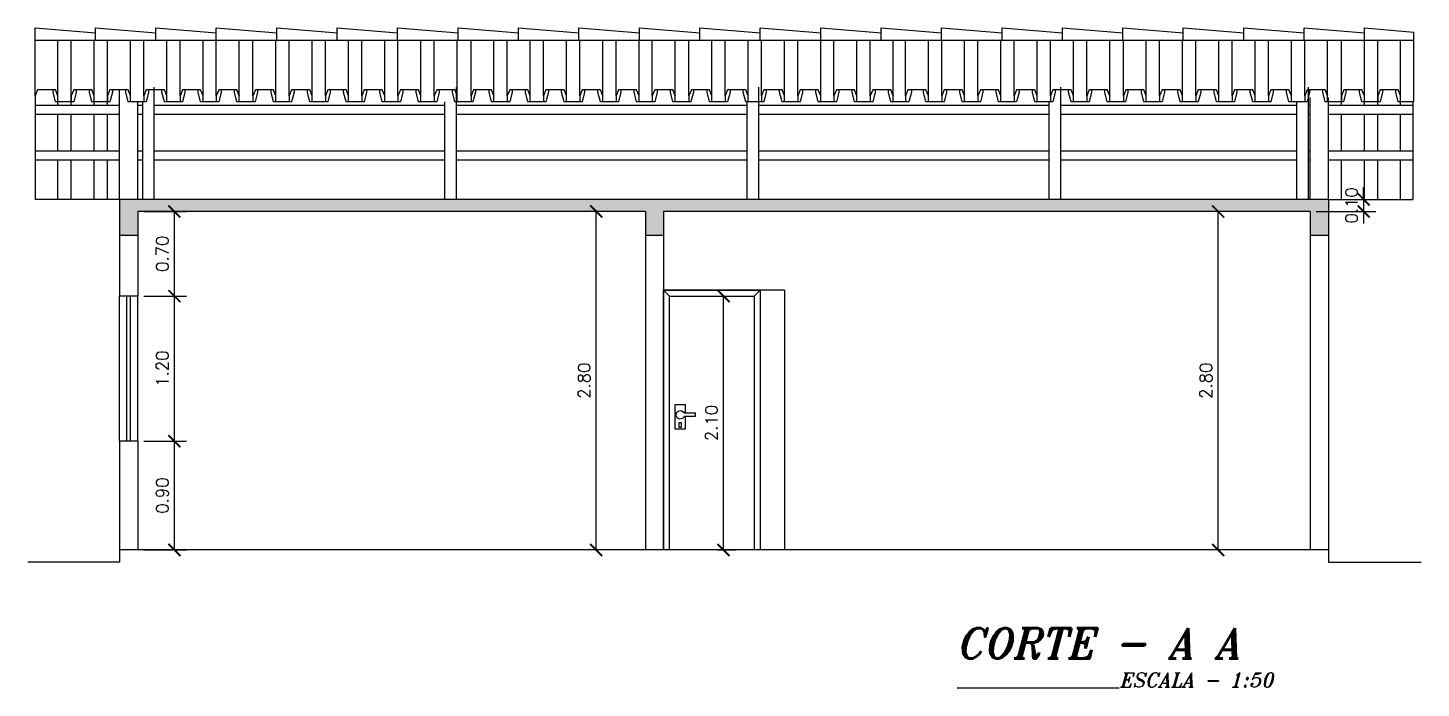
# Model space of a CAD drawing. Extents: x -31.1 to 8.5, y -9.6 to 18.4.
# Drawn here: x -17.68 to -6.15, y 1.33 to 6.79 of the extents above; entities that cross this region are included whole.
import ezdxf

# ---------------------------------------------------------------- set-up
doc = ezdxf.new("R2010")
doc.units = 0
doc.header["$MEASUREMENT"] = 0
doc.layers.get('0').update_dxf_attribs({"linetype": 'CONTINUOUS'})
doc.layers.get('DEFPOINTS').update_dxf_attribs({"linetype": 'CONTINUOUS'})
for name, color, linetype in [('COBERTURA', 2, 'CONTINUOUS'), ('COTAS', 1, 'CONTINUOUS'), ('JANELAS', 2, 'CONTINUOUS'), ('PAREDE', 5, 'CONTINUOUS'), ('PAREDE-BAIXA', 7, 'CONTINUOUS'), ('PORTA2', 7, 'CONTINUOUS'), ('PORTAS', 2, 'CONTINUOUS'), ('TELHAS', 9, 'CONTINUOUS'), ('TEXTO0', 7, 'CONTINUOUS'), ('TEXTO2', 6, 'CONTINUOUS')]:
    doc.layers.add(name, color=color, linetype=linetype)
doc.styles.add('TEXTO0', font='romans.shx')
doc.styles.add('TEXTO1', font='romant.shx')
doc.dimstyles.get("Standard").update_dxf_attribs({"dimtxt": 0.1, "dimasz": 0.1, "dimexe": 0.1, "dimexo": 0.05, "dimgap": 0.05, "dimtad": 1, "dimzin": 0, "dimdsep": 46, "dimtxsty": 'TEXTO0', "dimblk1": 'ARCHTICK', "dimblk2": 'ARCHTICK', "dimsah": 1, "dimcen": 0.09, "dimclrt": 7, "dimadec": 0, "dimazin": 0, "dimtfac": 1, "dimtdec": 4, "dimtmove": 0, "dimatfit": 3, "dimldrblk": 'ARCHTICK', "dimfxl": 1, "dimtolj": 1, "dimtzin": 0, "dimarcsym": 0})

# ---------------------------------------------------------------- blocks, each defined once
blk = doc.blocks.new('PE_70F')
at = {"layer": 'PORTA2'}
for p, q in [((0.23, 1.135), (0.135, 1.135)), ((0.135, 1.107), (0.135, 1.135)), ((0.228, 1.107), (0.135, 1.107)), ((-0.35, 0), (0.35, 0))]:
    blk.add_line(p, q, dxfattribs=at)
blk.add_lwpolyline([(0.221, 1.107), (0.221, 1), (0.303, 1), (0.303, 1.204), (0.221, 1.204), (0.221, 1.135)], dxfattribs=at)
blk.add_lwpolyline([(0.253, 1.014), (0.272, 1.014), (0.272, 1.055), (0.253, 1.055)], close=True, dxfattribs=at)
blk.add_arc((0.262, 1.118), 0.0351, 199.161, 152.4759, dxfattribs=at)
at = {"layer": 'PORTAS'}
for p, q in [((-0.4, 2.15), (-0.4, 0)), ((0.4, 2.15), (-0.4, 2.15)), ((-0.35, 2.1), (-0.4, 2.15)), ((-0.35, 2.1), (-0.35, 0)), ((0.35, 2.1), (-0.35, 2.1)), ((0.35, 2.1), (0.4, 2.15)), ((0.35, 0), (0.35, 2.1)), ((0.4, 0), (0.4, 2.15)), ((-0.4, 0), (-0.35, 0)), ((0.35, 0), (0.4, 0))]:
    blk.add_line(p, q, dxfattribs=at)
blk = doc.blocks.new('TLH_PLA')
at = {"layer": 'TELHAS'}
for p, q in [((1.67, 0.1), (1.69, 0.05)), ((1.69, 0), (1.69, 0.05)), ((1.82, 0), (1.67, 0))]:
    blk.add_line(p, q, dxfattribs=at)
for points in [[(0.19, 0), (0.19, 0.05), (0.17, 0.1), (0.02, 0.1), (0, 0.05), (0, 0)], [(0.34, 0.099), (0.34, 0.08), (0.32, 0), (0.17, 0), (0.15, 0.08), (0.15, 0.099)], [(0.49, 0), (0.49, 0.05), (0.47, 0.1), (0.32, 0.1), (0.3, 0.05), (0.3, 0)], [(0.64, 0.099), (0.64, 0.08), (0.62, 0), (0.47, 0), (0.45, 0.08), (0.45, 0.099)], [(0.79, 0), (0.79, 0.05), (0.77, 0.1), (0.62, 0.1), (0.6, 0.05), (0.6, 0)], [(0.94, 0.099), (0.94, 0.08), (0.92, 0), (0.77, 0), (0.75, 0.08), (0.75, 0.099)], [(1.09, 0), (1.09, 0.05), (1.07, 0.1), (0.92, 0.1), (0.9, 0.05), (0.9, 0)], [(1.24, 0.099), (1.24, 0.08), (1.22, 0), (1.07, 0), (1.05, 0.08), (1.05, 0.099)], [(1.39, 0), (1.39, 0.05), (1.37, 0.1), (1.22, 0.1), (1.2, 0.05), (1.2, 0)], [(1.54, 0.099), (1.54, 0.08), (1.52, 0), (1.37, 0), (1.35, 0.08), (1.35, 0.099)], [(1.69, 0), (1.69, 0.05), (1.67, 0.1), (1.52, 0.1), (1.5, 0.05), (1.5, 0)], [(1.84, 0.099), (1.84, 0.08), (1.82, 0), (1.67, 0), (1.65, 0.08), (1.65, 0.099)]]:
    blk.add_lwpolyline(points, dxfattribs=at)
blk = doc.blocks.new('_ARCHTICK')
at = {"color": 0, "linetype": 'ByBlock', "const_width": 0.15}
blk.add_lwpolyline([(-0.5, -0.5), (0.5, 0.5)], dxfattribs=at)
blk = doc.blocks.new('*D56')
at = {"color": 0, "linetype": 'ByBlock', "transparency": 16777216}
for p, q in [((-14.855, 5.04), (-14.502, 5.04)), ((-14.602, 4.14), (-14.602, 5.04)), ((-14.855, 4.14), (-14.502, 4.14))]:
    blk.add_line(p, q, dxfattribs=at)
at = {"layer": 'DEFPOINTS', "color": 0, "linetype": 'ByBlock', "transparency": 16777216}
for p in [(-14.905, 5.04), (-14.602, 5.04), (-14.905, 4.14)]:
    blk.add_point(p, dxfattribs=at)
at = {"color": 0, "linetype": 'ByBlock', "transparency": 16777216, "xscale": 0.1, "yscale": 0.1, "zscale": 0.1}
for p, rotation in [((-14.602, 5.04), 90), ((-14.602, 4.14), 270)]:
    blk.add_blockref('_ARCHTICK', p, dxfattribs=dict(at, rotation=rotation))
at = {"color": 7, "linetype": 'ByBlock', "transparency": 16777216, "insert": (-14.702, 4.59), "char_height": 0.1, "attachment_point": 5, "rotation": 90, "style": 'TEXTO0'}
blk.add_mtext('\\A1;0.90', dxfattribs=at)
blk = doc.blocks.new('*D57')
at = {"color": 0, "linetype": 'ByBlock', "transparency": 16777216}
for p, q in [((-14.855, 6.24), (-14.502, 6.24)), ((-14.602, 5.04), (-14.602, 6.24))]:
    blk.add_line(p, q, dxfattribs=at)
at = {"layer": 'DEFPOINTS', "color": 0, "linetype": 'ByBlock', "transparency": 16777216}
for p in [(-14.905, 6.24), (-14.602, 6.24), (-14.905, 5.04)]:
    blk.add_point(p, dxfattribs=at)
at = {"color": 0, "linetype": 'ByBlock', "transparency": 16777216, "xscale": 0.1, "yscale": 0.1, "zscale": 0.1}
for p, rotation in [((-14.602, 6.24), 90), ((-14.602, 5.04), 270)]:
    blk.add_blockref('_ARCHTICK', p, dxfattribs=dict(at, rotation=rotation))
at = {"color": 7, "linetype": 'ByBlock', "transparency": 16777216, "insert": (-14.702, 5.64), "char_height": 0.1, "attachment_point": 5, "rotation": 90, "style": 'TEXTO0'}
blk.add_mtext('\\A1;1.20', dxfattribs=at)
blk = doc.blocks.new('*D58')
at = {"color": 0, "linetype": 'ByBlock', "transparency": 16777216}
for p, q in [((-14.855, 6.94), (-14.502, 6.94)), ((-14.602, 6.24), (-14.602, 6.94))]:
    blk.add_line(p, q, dxfattribs=at)
at = {"layer": 'DEFPOINTS', "color": 0, "linetype": 'ByBlock', "transparency": 16777216}
for p in [(-14.905, 6.94), (-14.602, 6.94), (-14.905, 6.24)]:
    blk.add_point(p, dxfattribs=at)
at = {"color": 0, "linetype": 'ByBlock', "transparency": 16777216, "xscale": 0.1, "yscale": 0.1, "zscale": 0.1}
for p, rotation in [((-14.602, 6.94), 90), ((-14.602, 6.24), 270)]:
    blk.add_blockref('_ARCHTICK', p, dxfattribs=dict(at, rotation=rotation))
at = {"color": 7, "linetype": 'ByBlock', "transparency": 16777216, "insert": (-14.702, 6.59), "char_height": 0.1, "attachment_point": 5, "rotation": 90, "style": 'TEXTO0'}
blk.add_mtext('\\A1;0.70', dxfattribs=at)
blk = doc.blocks.new('*D59')
at = {"color": 0, "linetype": 'ByBlock', "transparency": 16777216}
for p, q in [((-10.755, 6.94), (-11.212, 6.94)), ((-11.112, 4.14), (-11.112, 6.94)), ((-10.755, 4.14), (-11.212, 4.14))]:
    blk.add_line(p, q, dxfattribs=at)
at = {"layer": 'DEFPOINTS', "color": 0, "linetype": 'ByBlock', "transparency": 16777216}
for p in [(-11.112, 6.94), (-10.705, 6.94), (-10.705, 4.14)]:
    blk.add_point(p, dxfattribs=at)
at = {"color": 0, "linetype": 'ByBlock', "transparency": 16777216, "xscale": 0.1, "yscale": 0.1, "zscale": 0.1}
for p, rotation in [((-11.112, 6.94), 90), ((-11.112, 4.14), 270)]:
    blk.add_blockref('_ARCHTICK', p, dxfattribs=dict(at, rotation=rotation))
at = {"color": 7, "linetype": 'ByBlock', "transparency": 16777216, "insert": (-11.212, 5.54), "char_height": 0.1, "attachment_point": 5, "rotation": 90, "style": 'TEXTO0'}
blk.add_mtext('\\A1;2.80', dxfattribs=at)
blk = doc.blocks.new('*D60')
at = {"color": 0, "linetype": 'ByBlock', "transparency": 16777216}
for p, q in [((-5.255, 6.94), (-6.067, 6.94)), ((-5.967, 4.14), (-5.967, 6.94)), ((-5.255, 4.14), (-6.067, 4.14))]:
    blk.add_line(p, q, dxfattribs=at)
at = {"layer": 'DEFPOINTS', "color": 0, "linetype": 'ByBlock', "transparency": 16777216}
for p in [(-5.967, 6.94), (-5.205, 6.94), (-5.205, 4.14)]:
    blk.add_point(p, dxfattribs=at)
at = {"color": 0, "linetype": 'ByBlock', "transparency": 16777216, "xscale": 0.1, "yscale": 0.1, "zscale": 0.1}
for p, rotation in [((-5.967, 6.94), 90), ((-5.967, 4.14), 270)]:
    blk.add_blockref('_ARCHTICK', p, dxfattribs=dict(at, rotation=rotation))
at = {"color": 7, "linetype": 'ByBlock', "transparency": 16777216, "insert": (-6.067, 5.54), "char_height": 0.1, "attachment_point": 5, "rotation": 90, "style": 'TEXTO0'}
blk.add_mtext('\\A1;2.80', dxfattribs=at)
blk = doc.blocks.new('*D61')
at = {"color": 0, "linetype": 'ByBlock', "transparency": 16777216}
for p, q in [((-10.105, 6.24), (-9.959, 6.24)), ((-10.059, 4.14), (-10.059, 6.24)), ((-10.105, 4.14), (-9.959, 4.14))]:
    blk.add_line(p, q, dxfattribs=at)
at = {"layer": 'DEFPOINTS', "color": 0, "linetype": 'ByBlock', "transparency": 16777216}
for p in [(-10.155, 6.24), (-10.059, 6.24), (-10.155, 4.14)]:
    blk.add_point(p, dxfattribs=at)
at = {"color": 0, "linetype": 'ByBlock', "transparency": 16777216, "xscale": 0.1, "yscale": 0.1, "zscale": 0.1}
for p, rotation in [((-10.059, 6.24), 90), ((-10.059, 4.14), 270)]:
    blk.add_blockref('_ARCHTICK', p, dxfattribs=dict(at, rotation=rotation))
at = {"color": 7, "linetype": 'ByBlock', "transparency": 16777216, "insert": (-10.159, 5.19), "char_height": 0.1, "attachment_point": 5, "rotation": 90, "style": 'TEXTO0'}
blk.add_mtext('\\A1;2.10', dxfattribs=at)
blk = doc.blocks.new('*D62')
at = {"color": 0, "linetype": 'ByBlock', "transparency": 16777216}
for p, q in [((-5.005, 7.04), (-4.663, 7.04)), ((-4.763, 7.04), (-4.763, 7.14)), ((-4.763, 7.04), (-4.763, 6.94)), ((-5.155, 6.94), (-4.663, 6.94)), ((-4.763, 6.94), (-4.763, 6.84))]:
    blk.add_line(p, q, dxfattribs=at)
at = {"layer": 'DEFPOINTS', "color": 0, "linetype": 'ByBlock', "transparency": 16777216}
for p in [(-5.055, 7.04), (-5.205, 6.94), (-4.763, 6.94)]:
    blk.add_point(p, dxfattribs=at)
at = {"color": 0, "linetype": 'ByBlock', "transparency": 16777216, "xscale": 0.1, "yscale": 0.1, "zscale": 0.1}
for p, rotation in [((-4.763, 7.04), 270), ((-4.763, 6.94), 90)]:
    blk.add_blockref('_ARCHTICK', p, dxfattribs=dict(at, rotation=rotation))
at = {"color": 7, "linetype": 'ByBlock', "transparency": 16777216, "insert": (-4.863, 6.99), "char_height": 0.1, "attachment_point": 5, "rotation": 90, "style": 'TEXTO0'}
blk.add_mtext('\\A1;0.10', dxfattribs=at)

msp = doc.modelspace()

# ---------------------------------------------------------------- hatches: boundary and pattern name
at = {"layer": 'COTAS'}
h = msp.add_hatch(dxfattribs=at)
h.set_pattern_fill('AR-CONC', color=256, scale=0.05, angle=45, style=0)
h.set_pattern_definition([(95, (-1.8648, -1.66783), (0.275776, 0.2314035), [0.0375, -0.4125]), (40, (-1.8648, -1.66783), (-0.314996, 0.216884), [0.03, -0.33]), (145.4514, (-1.84183, -1.64855), (-0.03922, 0.448288), [0.03187, -0.350571]), (91.1842, (-1.93552, -1.5971), (0.435847, 0.318807), [0.05625, -0.61875]), (141.6356, (-1.8992, -1.57055), (-0.01395, 0.674856), [0.047805, -0.525857]), (36.1842, (-1.9355, -1.5971), (-0.01395, 0.674856), [0.045, -0.495]), (66, (-1.8825, -1.57944), (0.353386, 0.068691), [0.0375, -0.4125]), (11, (-1.8825, -1.57944), (-0.170354, 0.342404), [0.03, -0.33]), (116.4514, (-1.85304, -1.57372), (0.183032, 0.411095), [0.03187, -0.350571]), (82.5, (-1.86481, -1.66783), (-0.1133966, 0.1219949), [0, -0.326, 0, -0.335, 0, -0.33125]), (52.5, (-1.86481, -1.66783), (-0.0464365, 0.2324547), [0, -0.191, 0, -0.3185, 0, -0.12625]), (12.5, (-1.94366, -1.74667), (0.1967091, 0.1807604), [0, -0.125, 0, -0.39, 0, -0.5175]), (2.5, (-1.979, -1.78203), (0.170795, 0.24158), [0, -0.1625, 0, -0.259, 0, -0.3675])])
h.paths.add_polyline_path([(-16.92, 5.372), (-16.92, 5.072), (-16.77, 5.072), (-16.77, 5.272), (-12.57, 5.272), (-12.57, 5.072), (-12.42, 5.072), (-12.42, 5.272), (-7.07, 5.272), (-7.07, 5.072), (-6.92, 5.072), (-6.92, 5.372)])

# ---------------------------------------------------------------- linework, layer by layer
at = {"layer": 'COBERTURA'}
for p, q in [((-6.22, 6.687), (-17.62, 6.687)), ((-17.62, 6.228), (-17.62, 6.687)), ((-6.212, 6.178), (-6.212, 6.756)), ((-17.62, 6.178), (-17.62, 5.372)), ((-6.22, 6.178), (-6.22, 5.372)), ((-16.92, 5.372), (-17.62, 5.372)), ((-6.92, 5.372), (-6.22, 5.372))]:
    msp.add_line(p, q, dxfattribs=at)
for points in [[(-17.62, 6.687), (-17.62, 6.791), (-17.12, 6.749)], [(-17.12, 6.687), (-17.12, 6.791), (-16.62, 6.749)], [(-16.62, 6.687), (-16.62, 6.791), (-16.12, 6.749)], [(-16.12, 6.687), (-16.12, 6.791), (-15.62, 6.749)], [(-15.62, 6.687), (-15.62, 6.791), (-15.12, 6.749)], [(-15.12, 6.687), (-15.12, 6.791), (-14.62, 6.749)], [(-14.62, 6.687), (-14.62, 6.791), (-14.12, 6.749)], [(-14.12, 6.687), (-14.12, 6.791), (-13.62, 6.749)], [(-13.62, 6.687), (-13.62, 6.791), (-13.12, 6.749)], [(-13.12, 6.687), (-13.12, 6.791), (-12.62, 6.749)], [(-12.62, 6.687), (-12.62, 6.791), (-12.12, 6.749)], [(-12.12, 6.687), (-12.12, 6.791), (-11.62, 6.749)], [(-11.62, 6.687), (-11.62, 6.791), (-11.12, 6.749)], [(-11.12, 6.687), (-11.12, 6.791), (-10.62, 6.749)], [(-10.62, 6.687), (-10.62, 6.791), (-10.12, 6.749)], [(-10.12, 6.687), (-10.12, 6.791), (-9.62, 6.749)], [(-9.62, 6.687), (-9.62, 6.791), (-9.12, 6.749)], [(-9.12, 6.687), (-9.12, 6.791), (-8.62, 6.749)], [(-8.62, 6.687), (-8.62, 6.791), (-8.12, 6.749)], [(-8.12, 6.687), (-8.12, 6.791), (-7.62, 6.749)], [(-7.62, 6.687), (-7.62, 6.791), (-7.12, 6.749)], [(-7.12, 6.687), (-7.12, 6.791), (-6.62, 6.749)], [(-6.62, 6.687), (-6.62, 6.791), (-6.212, 6.756)]]:
    msp.add_lwpolyline(points, dxfattribs=at)
at = {"layer": 'JANELAS'}
for p, q in [((-16.86, 3.372), (-16.86, 4.572)), ((-16.83, 3.372), (-16.83, 4.572))]:
    msp.add_line(p, q, dxfattribs=at)
at = {"layer": 'PAREDE'}
for p, q in [((-16.92, 5.372), (-16.92, 6.278)), ((-16.77, 5.372), (-16.77, 6.178)), ((-7.07, 5.372), (-7.07, 6.216)), ((-6.92, 5.372), (-6.92, 6.216)), ((-6.92, 5.372), (-16.92, 5.372)), ((-16.92, 5.372), (-16.92, 4.572)), ((-6.92, 5.372), (-6.92, 2.372)), ((-16.77, 5.272), (-16.77, 4.572)), ((-12.57, 5.272), (-16.77, 5.272)), ((-12.57, 5.272), (-12.57, 2.472)), ((-7.07, 5.272), (-12.42, 5.272)), ((-12.42, 5.272), (-12.42, 2.472)), ((-7.07, 5.272), (-7.07, 2.472)), ((-16.77, 5.072), (-16.92, 5.072)), ((-12.42, 5.072), (-12.57, 5.072)), ((-6.92, 5.072), (-7.07, 5.072)), ((-16.77, 4.572), (-16.92, 4.572)), ((-16.77, 3.372), (-16.92, 3.372)), ((-16.92, 3.372), (-16.92, 2.372)), ((-16.77, 3.372), (-16.77, 2.472)), ((-6.92, 2.472), (-16.92, 2.472)), ((-16.92, 2.372), (-17.679, 2.372)), ((-6.92, 2.372), (-6.152, 2.372))]:
    msp.add_line(p, q, dxfattribs=at)
at = {"layer": 'PAREDE-BAIXA'}
for p, q in [((-16.92, 3.372), (-16.92, 4.572)), ((-16.77, 3.372), (-16.77, 4.572))]:
    msp.add_line(p, q, dxfattribs=at)
at = {"layer": 'PORTAS'}
for q in [(-12.42, 4.622), (-11.42, 2.472)]:
    msp.add_line((-11.42, 4.622), q, dxfattribs=at)
at = {"layer": 'TELHAS'}
for p, q in [((-17.43, 6.228), (-17.43, 6.687)), ((-17.43, 6.149), (-17.43, 6.687)), ((-17.32, 6.228), (-17.32, 6.687)), ((-17.32, 6.149), (-17.32, 6.687)), ((-17.13, 6.228), (-17.13, 6.687)), ((-17.13, 6.149), (-17.13, 6.687)), ((-17.02, 6.228), (-17.02, 6.687)), ((-17.02, 6.149), (-17.02, 6.687)), ((-16.83, 6.228), (-16.83, 6.687)), ((-16.72, 6.228), (-16.72, 6.687)), ((-16.53, 6.228), (-16.53, 6.687)), ((-16.42, 6.228), (-16.42, 6.687)), ((-16.23, 6.228), (-16.23, 6.687)), ((-16.12, 6.228), (-16.12, 6.687)), ((-15.93, 6.228), (-15.93, 6.687)), ((-15.817, 6.228), (-15.817, 6.687)), ((-15.627, 6.228), (-15.627, 6.687)), ((-15.517, 6.228), (-15.517, 6.687)), ((-15.327, 6.228), (-15.327, 6.687)), ((-15.217, 6.228), (-15.217, 6.687)), ((-15.027, 6.228), (-15.027, 6.687)), ((-14.917, 6.228), (-14.917, 6.687)), ((-14.727, 6.228), (-14.727, 6.687)), ((-14.617, 6.228), (-14.617, 6.687)), ((-14.427, 6.228), (-14.427, 6.687)), ((-14.317, 6.228), (-14.317, 6.687)), ((-14.127, 6.228), (-14.127, 6.687)), ((-14.013, 6.228), (-14.013, 6.687)), ((-13.823, 6.228), (-13.823, 6.687)), ((-13.713, 6.228), (-13.713, 6.687)), ((-13.523, 6.228), (-13.523, 6.687)), ((-13.413, 6.228), (-13.413, 6.687)), ((-13.223, 6.228), (-13.223, 6.687)), ((-13.113, 6.228), (-13.113, 6.687)), ((-12.923, 6.228), (-12.923, 6.687)), ((-12.813, 6.228), (-12.813, 6.687)), ((-12.623, 6.228), (-12.623, 6.687)), ((-12.513, 6.228), (-12.513, 6.687)), ((-12.323, 6.228), (-12.323, 6.687)), ((-12.21, 6.228), (-12.21, 6.687)), ((-12.02, 6.228), (-12.02, 6.687)), ((-11.91, 6.228), (-11.91, 6.687)), ((-11.72, 6.228), (-11.72, 6.687)), ((-11.61, 6.228), (-11.61, 6.687)), ((-11.42, 6.228), (-11.42, 6.687)), ((-11.31, 6.228), (-11.31, 6.687)), ((-11.12, 6.228), (-11.12, 6.687)), ((-11.01, 6.228), (-11.01, 6.687)), ((-10.82, 6.228), (-10.82, 6.687)), ((-10.71, 6.228), (-10.71, 6.687)), ((-10.52, 6.228), (-10.52, 6.687)), ((-10.419, 6.228), (-10.419, 6.687)), ((-10.229, 6.228), (-10.229, 6.687)), ((-10.119, 6.228), (-10.119, 6.687)), ((-9.929, 6.228), (-9.929, 6.687)), ((-9.819, 6.228), (-9.819, 6.687)), ((-9.629, 6.228), (-9.629, 6.687)), ((-9.519, 6.228), (-9.519, 6.687)), ((-9.329, 6.228), (-9.329, 6.687)), ((-9.219, 6.228), (-9.219, 6.687)), ((-9.029, 6.228), (-9.029, 6.687)), ((-8.919, 6.228), (-8.919, 6.687)), ((-8.729, 6.228), (-8.729, 6.687)), ((-8.616, 6.228), (-8.616, 6.687)), ((-8.426, 6.228), (-8.426, 6.687)), ((-8.316, 6.228), (-8.316, 6.687)), ((-8.126, 6.228), (-8.126, 6.687)), ((-8.016, 6.228), (-8.016, 6.687)), ((-7.826, 6.228), (-7.826, 6.687)), ((-7.716, 6.228), (-7.716, 6.687)), ((-7.526, 6.228), (-7.526, 6.687)), ((-7.416, 6.228), (-7.416, 6.687)), ((-7.226, 6.228), (-7.226, 6.687)), ((-7.116, 6.228), (-7.116, 6.687)), ((-6.926, 6.228), (-6.926, 6.687)), ((-6.812, 6.149), (-6.812, 6.687)), ((-6.622, 6.149), (-6.622, 6.687)), ((-6.512, 6.149), (-6.512, 6.687)), ((-6.322, 6.149), (-6.322, 6.687)), ((-17.43, 5.771), (-17.43, 6.074)), ((-17.32, 5.771), (-17.32, 6.074)), ((-17.13, 5.771), (-17.13, 6.074)), ((-17.02, 5.771), (-17.02, 6.074)), ((-6.812, 5.771), (-6.812, 6.074)), ((-6.622, 5.771), (-6.622, 6.074)), ((-6.512, 5.771), (-6.512, 6.074)), ((-6.322, 5.771), (-6.322, 6.074)), ((-17.43, 5.372), (-17.43, 5.697)), ((-17.32, 5.372), (-17.32, 5.697)), ((-17.13, 5.372), (-17.13, 5.697)), ((-17.02, 5.372), (-17.02, 5.697)), ((-6.812, 5.372), (-6.812, 5.697)), ((-6.622, 5.372), (-6.622, 5.697)), ((-6.512, 5.372), (-6.512, 5.697)), ((-6.322, 5.372), (-6.322, 5.697))]:
    msp.add_line(p, q, dxfattribs=at)
for points in [[(-6.622, 6.178), (-6.622, 6.228), (-6.642, 6.278), (-6.792, 6.278), (-6.812, 6.228), (-6.812, 6.178)], [(-6.472, 6.277), (-6.472, 6.258), (-6.492, 6.178), (-6.642, 6.178), (-6.662, 6.258), (-6.662, 6.277)], [(-6.322, 6.178), (-6.322, 6.228), (-6.342, 6.278), (-6.492, 6.278), (-6.512, 6.228), (-6.512, 6.178)], [(-6.212, 6.178), (-6.342, 6.178), (-6.362, 6.258), (-6.362, 6.277)]]:
    msp.add_lwpolyline(points, dxfattribs=at)
at = {"layer": 'TEXTO0'}
for p, q in [((-16.633, 5.372), (-16.633, 6.299)), ((-14.133, 5.372), (-14.133, 6.299)), ((-11.633, 5.372), (-11.633, 6.299)), ((-9.133, 5.372), (-9.133, 6.299)), ((-7.085, 5.372), (-7.085, 6.299)), ((-16.92, 6.149), (-17.62, 6.149)), ((-16.729, 6.149), (-16.77, 6.149)), ((-16.729, 5.372), (-16.729, 6.178)), ((-14.229, 6.149), (-16.633, 6.149)), ((-14.229, 5.372), (-14.229, 6.178)), ((-11.729, 6.149), (-14.133, 6.149)), ((-11.729, 5.372), (-11.729, 6.178)), ((-9.229, 6.149), (-11.633, 6.149)), ((-9.229, 5.372), (-9.229, 6.178)), ((-7.182, 6.149), (-9.133, 6.149)), ((-7.182, 5.372), (-7.182, 6.178)), ((-7.07, 6.149), (-7.085, 6.149)), ((-6.22, 6.149), (-6.92, 6.149)), ((-16.92, 6.074), (-17.62, 6.074)), ((-16.729, 6.074), (-16.77, 6.074)), ((-14.229, 6.074), (-16.633, 6.074)), ((-11.729, 6.074), (-14.133, 6.074)), ((-9.229, 6.074), (-11.633, 6.074)), ((-7.182, 6.074), (-9.133, 6.074)), ((-7.07, 6.074), (-7.085, 6.074)), ((-6.22, 6.074), (-6.92, 6.074)), ((-16.92, 5.771), (-17.62, 5.771)), ((-16.729, 5.771), (-16.77, 5.771)), ((-14.229, 5.771), (-16.633, 5.771)), ((-11.729, 5.771), (-14.133, 5.771)), ((-9.229, 5.771), (-11.633, 5.771)), ((-7.182, 5.771), (-9.133, 5.771)), ((-7.07, 5.771), (-7.085, 5.771)), ((-6.22, 5.771), (-6.92, 5.771)), ((-16.92, 5.697), (-17.62, 5.697)), ((-16.729, 5.697), (-16.77, 5.697)), ((-14.229, 5.697), (-16.633, 5.697)), ((-11.729, 5.697), (-14.133, 5.697)), ((-9.229, 5.697), (-11.633, 5.697)), ((-7.182, 5.697), (-9.133, 5.697)), ((-7.07, 5.697), (-7.085, 5.697)), ((-6.22, 5.697), (-6.92, 5.697)), ((-8.651, 1.329), (-9.99, 1.329))]:
    msp.add_line(p, q, dxfattribs=at)

# ---------------------------------------------------------------- block references
at = {"layer": 'PORTAS', "xscale": -1}
msp.add_blockref('PE_70F', (-12.02, 2.472), dxfattribs=at)
at = {"layer": 'TELHAS'}
for p in [(-17.62, 6.178), (-15.817, 6.178), (-14.013, 6.178), (-12.21, 6.178), (-10.419, 6.178), (-8.616, 6.178)]:
    msp.add_blockref('TLH_PLA', p, dxfattribs=at)

# ---------------------------------------------------------------- texts
at = {"layer": 'TEXTO0', "style": 'TEXTO1', "oblique": 15}
msp.add_text('ESCALA - 1:50', height=0.12, dxfattribs=at).set_placement((-8.651, 1.336))
at = {"layer": 'TEXTO2', "style": 'TEXTO1', "oblique": 15}
msp.add_text('CORTE - A A', height=0.25, dxfattribs=at).set_placement((-10.001, 1.575))

# ---------------------------------------------------------------- dimensions: what is measured, and where the dimension line sits
at = {"layer": 'COTAS'}
for base, p1, p2, override, picture, middle in [((-6.628, 5.272), (-6.92, 5.372), (-7.07, 5.272), {"dimtix": 1}, '*D62', (-6.728, 5.322)), ((-16.467, 5.272), (-16.77, 4.572), (-16.77, 5.272), {"dimse1": 1, "dimtix": 1, "dimtmove": 1}, '*D58', (-16.567, 4.922)), ((-12.977, 5.272), (-12.57, 2.472), (-12.57, 5.272), {"dimtix": 1}, '*D59', (-13.077, 3.872)), ((-7.832, 5.272), (-7.07, 2.472), (-7.07, 5.272), {"dimtix": 1}, '*D60', (-7.932, 3.872)), ((-16.467, 4.572), (-16.77, 3.372), (-16.77, 4.572), {"dimse1": 1, "dimtix": 1, "dimtmove": 1}, '*D57', (-16.567, 3.972)), ((-11.924, 4.572), (-12.02, 2.472), (-12.02, 4.572), {"dimtix": 1}, '*D61', (-12.024, 3.522)), ((-16.467, 3.372), (-16.77, 2.472), (-16.77, 3.372), {"dimtix": 1}, '*D56', (-16.567, 2.922))]:
    dim = msp.add_linear_dim(base=base, p1=p1, p2=p2, angle=90, dimstyle='STANDARD', override=override, dxfattribs=at)
    dim.commit()
    dim.dimension.update_dxf_attribs({"geometry": picture, "text_midpoint": middle, "insert": (-1.865, -1.668)})

doc.saveas('drawing.dxf')
